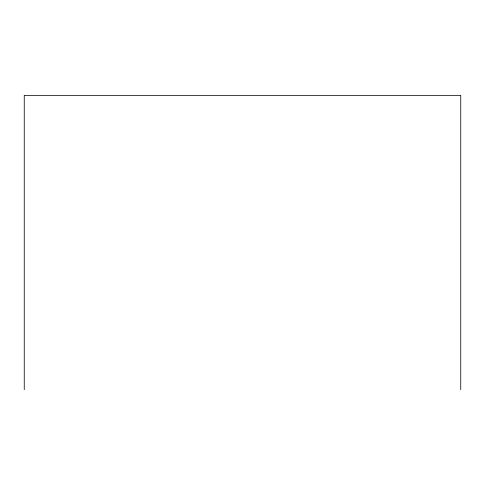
<?xml version="1.0" encoding="UTF-8"?>
<svg xmlns="http://www.w3.org/2000/svg" width="485" height="485" viewBox="0 0 485 485"><rect width="100%" height="100%" fill="white"/><g stroke="black" fill="none" stroke-linecap="round" stroke-linejoin="round"><path stroke-width="0.73" d="M460.75 389.643L460.75 95.357L24.25 95.357L24.25 389.643"/></g></svg>
